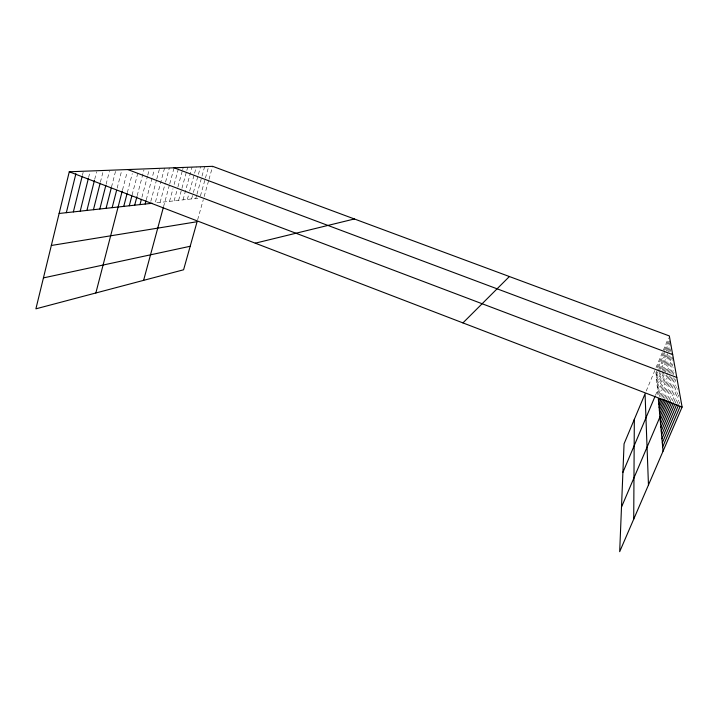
<?xml version="1.0" encoding="UTF-8"?>
<svg xmlns="http://www.w3.org/2000/svg" width="718" height="718" viewBox="0 0 718 718"><rect width="100%" height="100%" fill="white"/><g stroke="black" fill="none" stroke-linecap="round" stroke-linejoin="round"><path stroke-width="0.54" stroke-dasharray="3.59 2.69" d="M82.364 175.524L83.153 172.32M88.601 177.499L89.956 172.069M94.713 179.312L96.598 171.808M100.403 182.148L102.818 172.607M106.12 184.248L109.405 171.324M111.505 187.039L115.589 171.072M117.16 188.179L121.342 171.943M122.536 189.884L127.239 171.692M127.328 192.63L132.292 173.577M132.094 195L138.018 172.365M137.21 195.592L143.941 169.995M141.931 197.217L147.513 176.116M147.791 175.057L148.904 170.839M146.301 199.73L154.316 169.61M150.807 201.354L156.497 180.056M156.775 178.988L159.342 169.412M164.548 168.156L155.214 202.934L198.832 198.15M160.078 202.404L165.302 183.036M165.589 181.959L169.367 167.976M163.533 206.766L169.475 184.831M169.762 183.772L174.088 167.797M169.538 201.363L172.975 188.708M174.124 184.49L178.432 168.667M174.124 200.861L177.651 187.928M177.947 186.851L182.363 170.678M182.659 169.601L183.252 167.447M178.62 200.367L186.527 171.548M186.824 170.48L187.694 167.276M183.027 199.882L192.056 167.106M187.353 199.407L188.511 195.215M189.669 191.033L194.309 174.277M194.596 173.226L196.337 166.944M191.598 198.94L193.088 193.582M193.384 192.514L200.528 166.782M195.763 198.482L196.651 195.296M196.947 194.237L204.648 166.63M200.439 195.933L205.151 179.096M205.447 178.046L208.391 167.527M197.647 219.726L203.302 199.613M204.163 196.517L208.714 180.344M209.01 179.267L212.645 166.325M646.227 390.996L654.834 370.479M656.046 367.58L668.467 337.972M657.123 367.733L668.808 339.901M656.028 373.091L665.353 350.887M665.774 349.872L669.598 340.79M656.234 375.397L666.089 351.955M666.519 350.94L670.379 341.768M656.44 377.758L659.474 370.551M659.914 369.528L667.273 352.026M667.704 350.994L670.307 344.819M656.665 380.172L668.135 352.924M668.566 351.919L671.115 345.861M656.88 382.631L661.61 371.421M662.041 370.398L669.347 353.076M669.777 352.053L671.492 347.979M657.105 385.144L662.759 371.762M663.19 370.73L669.706 355.284M657.338 387.72L663.737 372.561M664.168 371.547L671.851 353.355M655.417 395.465L672.254 355.625M657.823 393.033L665.236 375.487M666.986 371.359L673.098 356.918M667.507 373.468L658.065 395.78L655.821 370.82M667.937 372.454L673.089 360.292M659.187 396.533L668.745 373.988M669.176 372.965L673.089 363.748M660.713 396.426L670.127 374.249M670.549 373.243L673.116 367.194M661.87 397.269L671.393 374.85M671.824 373.836L673.987 368.738M663.055 398.14L674.005 372.382M664.572 398.328L674.067 376.008M665.792 399.298L674.974 377.749M667.3 399.702L675.925 379.481M669.014 399.845L676.006 383.475M670.091 401.604L676.562 386.455M672.29 400.841L677.541 388.573M673.798 401.829L677.693 392.746M675.189 403.211L678.698 395.035M677.137 403.435L679.309 398.373M679.04 403.911L679.919 401.865"/><path stroke-width="1.08" d="M633.716 519.15L634.326 419.348M648.462 484.991L645.06 393.778L624.059 443.823L619.688 551.675L682.1 407.034L669.329 335.934L212.645 166.325L69.278 171.781L35.9 308.83L183.584 269.788L197.082 221.727L51.328 245.484M66.334 212.681L75.902 173.675M73.362 211.909L82.094 176.601M80.219 211.164L88.332 178.585M86.914 210.428L94.444 180.389M93.448 209.71L100.143 183.207M99.829 209.01L105.851 185.325M106.067 208.328L111.236 188.107M112.152 207.655L116.603 190.342M95.853 292.98L122.257 190.952M123.747 206.389L127.059 193.68M129.276 205.779L131.816 196.077M134.688 205.186L136.932 196.651M139.983 204.603L141.374 199.326M145.162 204.038L146.023 200.807M143.6 280.361L163.264 207.744M622.901 472.39L654.978 396.489M658.577 401.461L659.86 398.436M658.846 404.405L661.009 399.307M659.115 407.42L662.615 399.172M659.393 410.499L664.141 399.343M659.671 413.658L665.362 400.321M621.492 507.105L666.869 400.716M660.273 420.317L668.575 400.868M660.587 423.817L670.091 401.604M660.91 427.425L671.411 402.888M661.242 431.114L673.367 402.843M661.583 434.911L674.749 404.234M661.942 438.815L676.706 404.44M662.301 442.818L678.6 404.934M662.669 446.937L680.134 406.415M462.93 322.903L509.394 276.529M255.267 243.178L354.396 218.972M43.43 277.902L190.189 246.274M59.127 213.47L152.225 203.266M174.088 167.797L672.685 354.602M127.795 169.556L676.787 377.453M69.278 171.781L682.1 407.034M658.316 398.589L663.055 451.182"/></g></svg>
